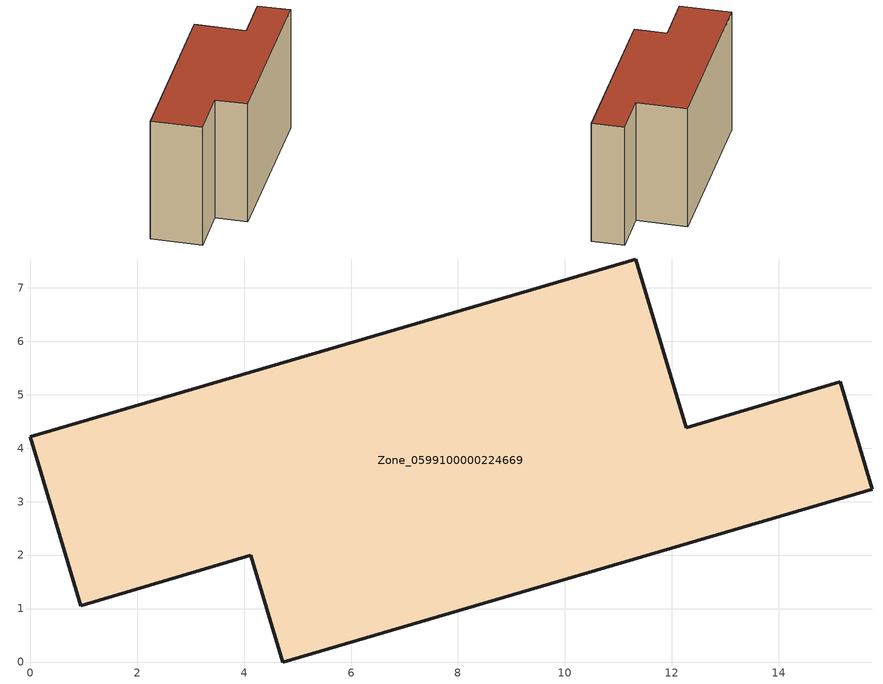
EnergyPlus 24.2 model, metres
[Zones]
Zone_0599100000224669
 floor ground (C_G): 4.12,2 0.94,1.05 0,4.21 11.33,7.54 12.27,4.38 15.15,5.24 15.75,3.23 4.72,0 z0
 wall outside (C_F): 11.33,7.54 0,4.21 0.94,1.05 4.12,2 4.72,0 15.75,3.23 15.15,5.24 12.27,4.38 11.33,7.54 z0:8.44
 roof outside (C_R): 4.72,0 15.75,3.23 15.15,5.24 12.27,4.38 11.33,7.54 0,4.21 0.94,1.05 4.12,2 z8.44
[BUILDING]
Pand.0599100000224669: North Axis=0; Terrain=City; Loads Convergence Tolerance Value=0.04; Temperature Convergence Tolerance Value=0.4; Solar Distribution=FullExterior; Maximum Number of Warmup Days=25; Minimum Number of Warmup Days=1
[Site:Location]
Rotterdam.The.Hague.AP_ZH_NLD Design_Conditions: Latitude=51.96; Longitude=4.45; Time Zone=1; Elevation=-4.5
[SITE:GROUNDTEMPERATURE:BUILDINGSURFACE]
18, 18, 18, 18, 18, 18, 18, 18, 18, 18, 18, 18
[MATERIAL] Thermal Absorptance=0.9; Solar Absorptance=0.7; Visible Absorptance=0.7
Name | Roughness | Thickness | Conductivity | Density | Specific Heat
G.TI.1975-1991 | MediumSmooth | 0.15 | 0.288461 | 540 | 1210
F.TI.1975-1991 | Rough | 0.3 | 0.230769 | 1920 | 840
R.TI.1975-1991 | MediumRough | 0.2 | 0.153846 | 1500 | 1000
[CONSTRUCTION]
C_G: G.TI.1975-1991
C_F: F.TI.1975-1991
C_R: R.TI.1975-1991
[ZONE]
Zone_0599100000224669: Type=1; Multiplier=1; Ceiling Height=Autocalculate; Volume=Autocalculate; Floor Area=autocalculate; Part of Total Floor Area=Yes
[ZONEINFILTRATION:DESIGNFLOWRATE]
Infil_Zone_0599100000224669: Zone or ZoneList or Space or SpaceList=Zone_0599100000224669; Schedule=AlwaysOn; Design Flow Rate Calculation Method=Flow/Area; Flow Rate per Floor Area=0.003; Constant Term Coefficient=1; Temperature Term Coefficient=0; Velocity Term Coefficient=0; Velocity Squared Term Coefficient=0
[HVACTEMPLATE:ZONE:IDEALLOADSAIRSYSTEM]
Zone_0599100000224669: Maximum Heating Supply Air Temperature=50; Minimum Cooling Supply Air Temperature=13; Maximum Heating Supply Air Humidity Ratio=0.0156; Minimum Cooling Supply Air Humidity Ratio=0.0077; Heating Limit=NoLimit; Cooling Limit=NoLimit; Dehumidification Control Type=ConstantSensibleHeatRatio; Cooling Sensible Heat Ratio=0.7; Dehumidification Setpoint=60; Humidification Control Type=None; Humidification Setpoint=30; Outdoor Air Method=None; Outdoor Air Flow Rate per Person=0.00944; Outdoor Air Flow Rate per Zone Floor Area=0; Outdoor Air Flow Rate per Zone=0; Demand Controlled Ventilation Type=None; Outdoor Air Economizer Type=NoEconomizer; Heat Recovery Type=None; Sensible Heat Recovery Effectiveness=0.7; Latent Heat Recovery Effectiveness=0.65
[ZONECONTROL:THERMOSTAT]
ThermostatControl_Zone_0599100000224669: Zone or ZoneList=Zone_0599100000224669; Control Type Schedule=DualSetpointControlType; Control 1=Thermostat_Zone_0599100000224669; Temperature Difference Between Cutout And Setpoint=0
[THERMOSTATSETPOINT:DUALSETPOINT]
Thermostat_Zone_0599100000224669: Heating Setpoint Temperature Schedule=HeatingSetpoint_Zone_0599100000224669; Cooling Setpoint Temperature Schedule=CoolingSetpoint_Zone_0599100000224669
[SCHEDULE:COMPACT]
HeatingSetpoint_Zone_0599100000224669: Through: 12/31, For: AllDays, Until: 24:00, 21
CoolingSetpoint_Zone_0599100000224669: Through: 12/31, For: AllDays, Until: 24:00, 24
DualSetpointControlType: Through: 12/31, For: AllDays, Until: 24:00, 4
AlwaysOn: Through: 12/31, For: AllDays, Until: 24:00, 1
